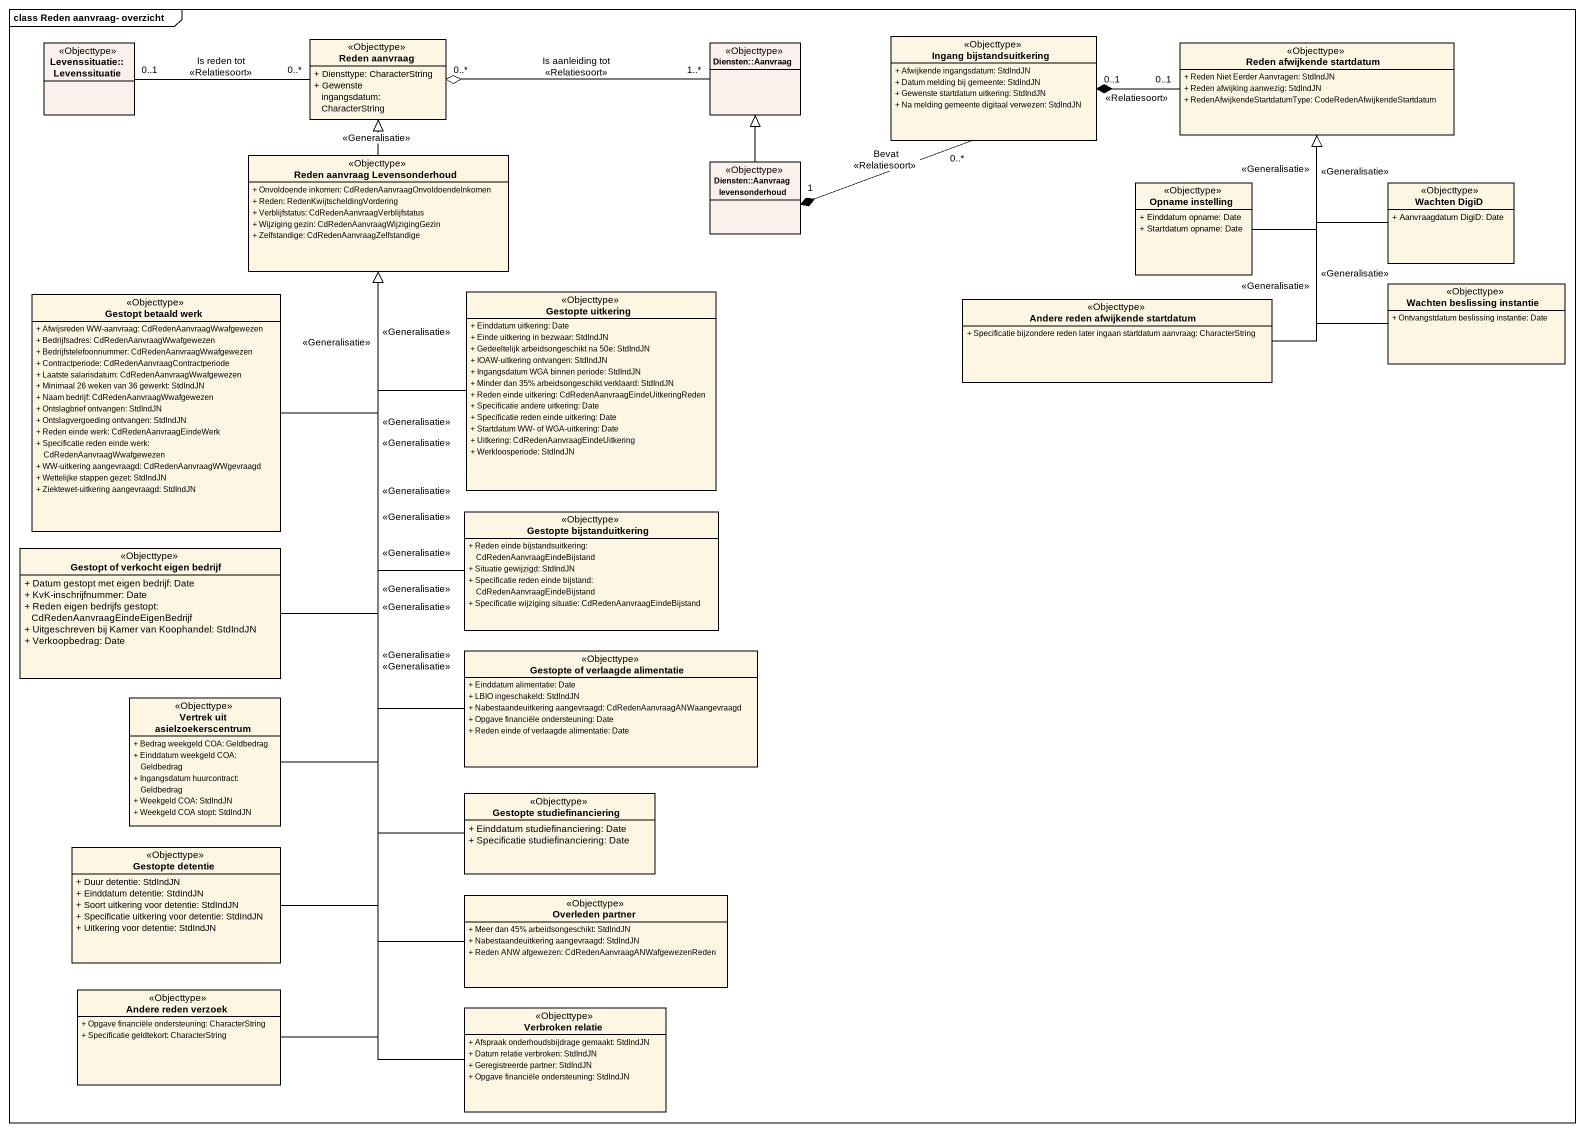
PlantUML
@startuml
mainframe class Reden aanvraag- overzicht
hide circle
hide empty members
skinparam classAttributeIconSize 0
class "Reden aanvraag" as Reden_aanvraag <<Objecttype>> {
  + Diensttype: CharacterString
  + Gewenste ingangsdatum: CharacterString
}
class "Ingang bijstandsuitkering" as Ingang_bijstandsuitkering <<Objecttype>> {
  + Afwijkende ingangsdatum: StdIndJN
  + Datum melding bij gemeente: StdIndJN
  + Gewenste startdatum uitkering: StdIndJN
  + Na melding gemeente digitaal verwezen: StdIndJN
}
class "Levenssituatie::Levenssituatie" as Levenssituatie <<Objecttype>> #FAF1EC
class "Diensten::Aanvraag" as Diensten_Aanvraag <<Objecttype>> #FAF1EC
class "Reden afwijkende startdatum" as Reden_afwijkende_startdatum <<Objecttype>> {
  + Reden Niet Eerder Aanvragen: StdIndJN
  + Reden afwijking aanwezig: StdIndJN
  + RedenAfwijkendeStartdatumType: CodeRedenAfwijkendeStartdatum
}
class "Reden aanvraag Levensonderhoud" as Reden_aanvraag_2 <<Objecttype>> {
  + Onvoldoende inkomen: CdRedenAanvraagOnvoldoendeInkomen
  + Reden: RedenKwijtscheldingVordering
  + Verblijfstatus: CdRedenAanvraagVerblijfstatus
  + Wijziging gezin: CdRedenAanvraagWijzigingGezin
  + Zelfstandige: CdRedenAanvraagZelfstandige
}
class "Diensten::Aanvraag levensonderhoud" as Diensten_Aanvraag_2 <<Objecttype>> #FAF1EC
class "Opname instelling" as Opname_instelling <<Objecttype>> {
  + Einddatum opname: Date
  + Startdatum opname: Date
}
class "Wachten DigiD" as Wachten_DigiD <<Objecttype>> {
  + Aanvraagdatum DigiD: Date
}
class "Wachten beslissing instantie" as Wachten_beslissing_instantie <<Objecttype>> {
  + Ontvangstdatum beslissing instantie: Date
}
class "Gestopt betaald werk" as Gestopt_betaald_werk <<Objecttype>> {
  + Afwijsreden WW-aanvraag: CdRedenAanvraagWwafgewezen
  + Bedrijfsadres: CdRedenAanvraagWwafgewezen
  + Bedrijfstelefoonnummer: CdRedenAanvraagWwafgewezen
  + Contractperiode: CdRedenAanvraagContractperiode
  + Laatste salarisdatum: CdRedenAanvraagWwafgewezen
  + Minimaal 26 weken van 36 gewerkt: StdIndJN
  + Naam bedrijf: CdRedenAanvraagWwafgewezen
  + Ontslagbrief ontvangen: StdIndJN
  + Ontslagvergoeding ontvangen: StdIndJN
  + Reden einde werk: CdRedenAanvraagEindeWerk
  + Specificatie reden einde werk: CdRedenAanvraagWwafgewezen
  + WW-uitkering aangevraagd: CdRedenAanvraagWWgevraagd
  + Wettelijke stappen gezet: StdIndJN
  + Ziektewet-uitkering aangevraagd: StdIndJN
}
class "Gestopte uitkering" as Gestopte_uitkering <<Objecttype>> {
  + Einddatum uitkering: Date
  + Einde uitkering in bezwaar: StdIndJN
  + Gedeeltelijk arbeidsongeschikt na 50e: StdIndJN
  + IOAW-uitkering ontvangen: StdIndJN
  + Ingangsdatum WGA binnen periode: StdIndJN
  + Minder dan 35% arbeidsongeschikt verklaard: StdIndJN
  + Reden einde uitkering: CdRedenAanvraagEindeUitkeringReden
  + Specificatie andere uitkering: Date
  + Specificatie reden einde uitkering: Date
  + Startdatum WW- of WGA-uitkering: Date
  + Uitkering: CdRedenAanvraagEindeUitkering
  + Werkloosperiode: StdIndJN
}
class "Andere reden afwijkende startdatum" as Andere_reden_afwijkende <<Objecttype>> {
  + Specificatie bijzondere reden later ingaan startdatum aanvraag: CharacterString
}
class "Gestopte bijstanduitkering" as Gestopte_bijstanduitkering <<Objecttype>> {
  + Reden einde bijstandsuitkering: CdRedenAanvraagEindeBijstand
  + Situatie gewijzigd: StdIndJN
  + Specificatie reden einde bijstand: CdRedenAanvraagEindeBijstand
  + Specificatie wijziging situatie: CdRedenAanvraagEindeBijstand
}
class "Gestopt of verkocht eigen bedrijf" as Gestopt_of_verkocht_eigen <<Objecttype>> {
  + Datum gestopt met eigen bedrijf: Date
  + KvK-inschrijfnummer: Date
  + Reden eigen bedrijfs gestopt: CdRedenAanvraagEindeEigenBedrijf
  + Uitgeschreven bij Kamer van Koophandel: StdIndJN
  + Verkoopbedrag: Date
}
class "Gestopte of verlaagde alimentatie" as Gestopte_of_verlaagde <<Objecttype>> {
  + Einddatum alimentatie: Date
  + LBIO ingeschakeld: StdIndJN
  + Nabestaandeuitkering aangevraagd: CdRedenAanvraagANWaangevraagd
  + Opgave financiële ondersteuning: Date
  + Reden einde of verlaagde alimentatie: Date
}
class "Vertrek uit asielzoekerscentrum" as Vertrek_uit <<Objecttype>> {
  + Bedrag weekgeld COA: Geldbedrag
  + Einddatum weekgeld COA: Geldbedrag
  + Ingangsdatum huurcontract: Geldbedrag
  + Weekgeld COA: StdIndJN
  + Weekgeld COA stopt: StdIndJN
}
class "Gestopte studiefinanciering" as Gestopte_studiefinanciering <<Objecttype>> {
  + Einddatum studiefinanciering: Date
  + Specificatie studiefinanciering: Date
}
class "Gestopte detentie" as Gestopte_detentie <<Objecttype>> {
  + Duur detentie: StdIndJN
  + Einddatum detentie: StdIndJN
  + Soort uitkering voor detentie: StdIndJN
  + Specificatie uitkering voor detentie: StdIndJN
  + Uitkering voor detentie: StdIndJN
}
class "Overleden partner" as Overleden_partner <<Objecttype>> {
  + Meer dan 45% arbeidsongeschikt: StdIndJN
  + Nabestaandeuitkering aangevraagd: StdIndJN
  + Reden ANW afgewezen: CdRedenAanvraagANWafgewezenReden
}
class "Andere reden verzoek" as Andere_reden_verzoek <<Objecttype>> {
  + Opgave financiële ondersteuning: CharacterString
  + Specificatie geldtekort: CharacterString
}
class "Verbroken relatie" as Verbroken_relatie <<Objecttype>> {
  + Afspraak onderhoudsbijdrage gemaakt: StdIndJN
  + Datum relatie verbroken: StdIndJN
  + Geregistreerde partner: StdIndJN
  + Opgave financiële ondersteuning: StdIndJN
}
Ingang_bijstandsuitkering "0..1" *-right- "0..1" Reden_afwijkende_startdatum : <<Relatiesoort>>
Ingang_bijstandsuitkering "0..*" -left-* "1" Diensten_Aanvraag_2 : Bevat\n<<Relatiesoort>>
Levenssituatie "0..1" -right- "0..*" Reden_aanvraag : Is reden tot\n<<Relatiesoort>>
Diensten_Aanvraag "1..*" -left-o "0..*" Reden_aanvraag : Is aanleiding tot\n<<Relatiesoort>>
Reden_aanvraag_2 -up-|> Reden_aanvraag : <<Generalisatie>>
Diensten_Aanvraag_2 -up-|> Diensten_Aanvraag
Opname_instelling -up-|> Reden_afwijkende_startdatum : <<Generalisatie>>
Wachten_DigiD -up-|> Reden_afwijkende_startdatum : <<Generalisatie>>
Wachten_beslissing_instantie -up-|> Reden_afwijkende_startdatum : <<Generalisatie>>
Gestopt_betaald_werk -up-|> Reden_aanvraag_2 : <<Generalisatie>>
Gestopte_uitkering -up-|> Reden_aanvraag_2 : <<Generalisatie>>
Andere_reden_afwijkende -up-|> Reden_afwijkende_startdatum : <<Generalisatie>>
Gestopte_bijstanduitkering -up-|> Reden_aanvraag_2 : <<Generalisatie>>
Gestopt_of_verkocht_eigen -up-|> Reden_aanvraag_2 : <<Generalisatie>>
Gestopte_of_verlaagde -up-|> Reden_aanvraag_2 : <<Generalisatie>>
Vertrek_uit -up-|> Reden_aanvraag_2 : <<Generalisatie>>
Gestopte_studiefinanciering -up-|> Reden_aanvraag_2 : <<Generalisatie>>
Gestopte_detentie -up-|> Reden_aanvraag_2 : <<Generalisatie>>
Overleden_partner -up-|> Reden_aanvraag_2 : <<Generalisatie>>
Andere_reden_verzoek -up-|> Reden_aanvraag_2 : <<Generalisatie>>
Verbroken_relatie -up-|> Reden_aanvraag_2 : <<Generalisatie>>
@enduml
